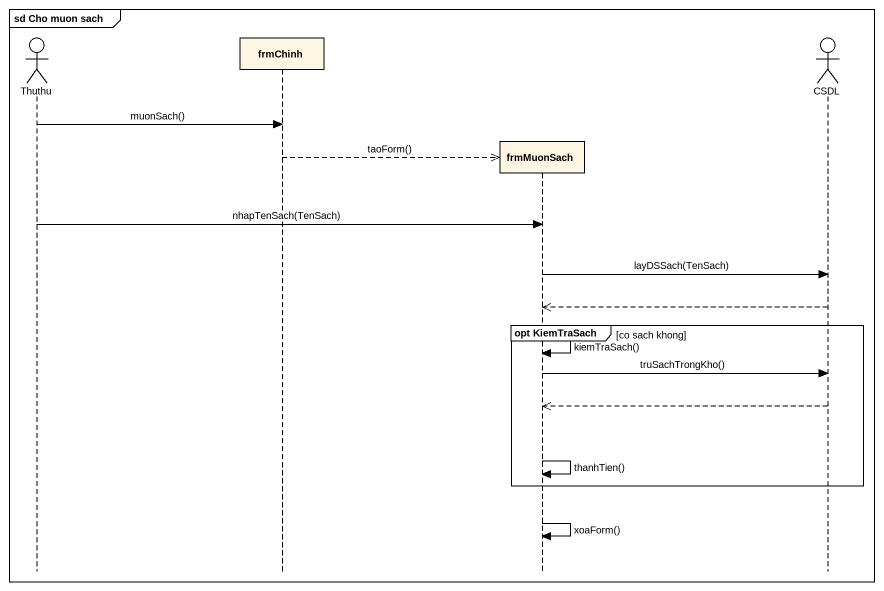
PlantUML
@startuml
mainframe sd Cho muon sach
hide footbox
actor Thuthu
participant frmChinh
participant frmMuonSach
actor CSDL

Thuthu -> frmChinh : muonSach()
frmChinh -->> frmMuonSach ** : taoForm()
Thuthu -> frmMuonSach : nhapTenSach(TenSach)
frmMuonSach -> CSDL : layDSSach(TenSach)
CSDL -->> frmMuonSach
group opt KiemTraSach [co sach khong]
  frmMuonSach -> frmMuonSach : kiemTraSach()
  frmMuonSach -> CSDL : truSachTrongKho()
  CSDL -->> frmMuonSach
  frmMuonSach -> frmMuonSach : thanhTien()
end
frmMuonSach -> frmMuonSach : xoaForm()
@enduml
